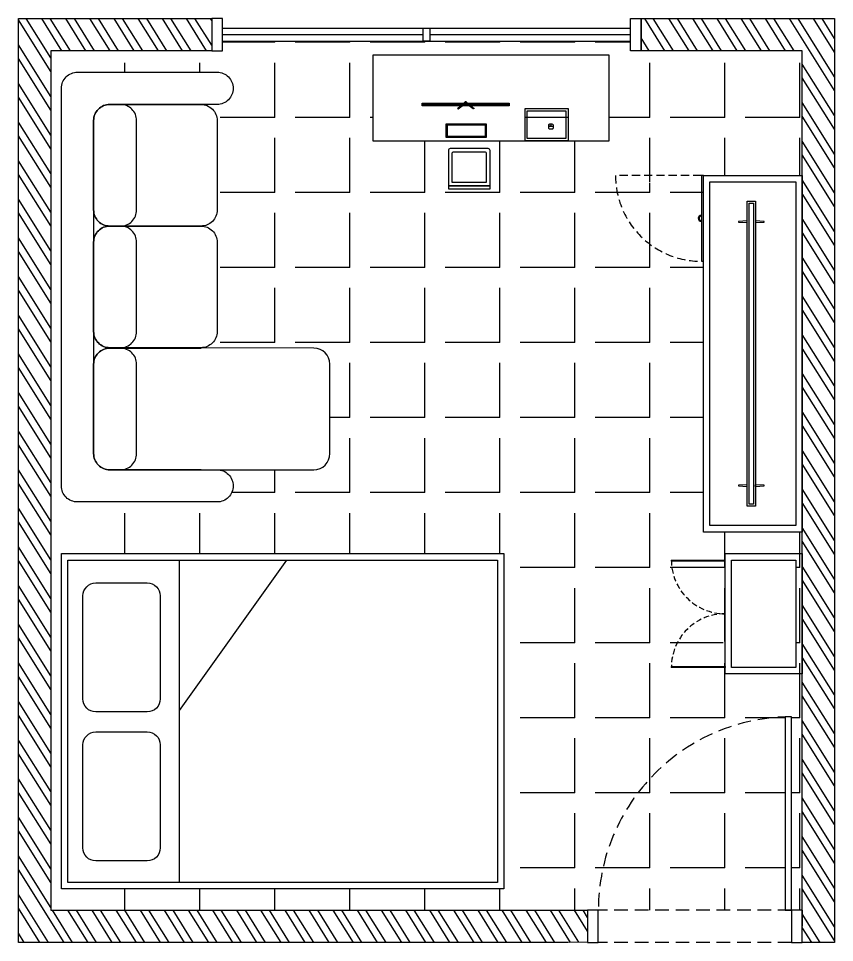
# Model space of a CAD drawing. Header units: centimetres. Extents: x 2919 to 3836, y 3691 to 4730.
# Drawn here: x 2918.9 to 3298.9, y 3748.1 to 4178.1 of the extents above; entities that cross this region are included whole.
import ezdxf

# ---------------------------------------------------------------- set-up
doc = ezdxf.new("R2010")
doc.units = ezdxf.units.CM
doc.linetypes.add('DASHED', pattern=[19.05, 12.7, -6.35])
doc.linetypes.add('DASHED2', pattern=[9.525, 6.35, -3.175])
for name, color, linetype in [('Duvar', 146, 'Continuous'), ('Hatch', 253, 'Continuous'), ('Kapı', 228, 'Continuous'), ('Pencere', 228, 'Continuous'), ('Tefriş', 7, 'Continuous')]:
    doc.layers.add(name, color=color, linetype=linetype)

# ---------------------------------------------------------------- blocks, each defined once
blk = doc.blocks.new('Pencere_2m')
at = {"layer": 'Pencere'}
for p, q in [((0, 10.5), (190, 10.5)), ((0, 7.5), (93.5, 7.5)), ((0, 4.5), (190, 4.5)), ((96.5, 7.5), (190, 7.5))]:
    blk.add_line(p, q, dxfattribs=at)
for points in [[(-5, 0), (0, 0), (0, 15), (-5, 15)], [(195, 0), (190, 0), (190, 15), (195, 15)]]:
    blk.add_lwpolyline(points, close=True, dxfattribs=at)
for points in [[(93.5, 7.5), (93.5, 10.5), (96.5, 10.5), (96.5, 7.5)], [(96.5, 7.5), (96.5, 4.5), (93.5, 4.5), (93.5, 7.5)]]:
    blk.add_lwpolyline(points, dxfattribs=at)
blk = doc.blocks.new('Kapı_YatakOdası')
at = {"layer": 'Kapı'}
for p, q in [((-4.99, 105.02), (-7.99, 105.02)), ((-7.99, 105.02), (-7.99, 15.02)), ((-4.99, 15.02), (-4.99, 105.02)), ((-7.99, 15.02), (-4.99, 15.02)), ((-4.99, 0.02), (-4.99, 0.02))]:
    blk.add_line(p, q, dxfattribs=at)
at = {"layer": 'Kapı', "linetype": 'DASHED', "ltscale": 0.5}
for p, q in [((-4.99, 15.02), (-94.99, 15.02)), ((-4.99, 0.02), (-94.99, 0.02))]:
    blk.add_line(p, q, dxfattribs=at)
at = {"layer": 'Kapı'}
for points in [[(-94.99, 15.02), (-99.99, 15.02), (-99.99, 0.02), (-94.99, 0.02)], [(0.01, 15.02), (-4.99, 15.02), (-4.99, 0.02), (0, 0)]]:
    blk.add_lwpolyline(points, close=True, dxfattribs=at)
at = {"layer": 'Kapı', "linetype": 'DASHED', "ltscale": 0.5}
blk.add_arc((-4.99, 15.02), 90, 90, 180, dxfattribs=at)
blk = doc.blocks.new('Yatak_2Kişilik')
at = {"layer": 'Tefriş'}
blk.add_line((83, 151), (153, 101), dxfattribs=at)
for points in [[(0, 206), (156, 206), (156, 0), (0, 0)], [(3, 203), (153, 203), (153, 3), (3, 3)], [(153, 3), (3, 3), (3, 151), (153, 151)]]:
    blk.add_lwpolyline(points, close=True, dxfattribs=at)
for points in [[(19, 196), (67, 196, -0.414214), (73, 190), (73, 166, -0.414214), (67, 160), (19, 160, -0.414214), (13, 166), (13, 190, -0.414214)], [(88.33, 196), (136.33, 196, -0.414214), (142.33, 190), (142.33, 166, -0.414214), (136.33, 160), (88.33, 160, -0.414214), (82.33, 166), (82.33, 190, -0.414214)]]:
    blk.add_lwpolyline(points, format="xyb", close=True, dxfattribs=at)
blk = doc.blocks.new('L_Koltuk')
at = {"layer": 'Tefriş'}
for p, q in [((117.52, 64.12), (65, 64.3)), ((125, 15), (125, 56.62)), ((65, 7.5), (117.5, 7.5))]:
    blk.add_line(p, q, dxfattribs=at)
for points in [[(0, 0), (0, 185, -0.414214), (7.5, 192.5), (72.5, 192.5, -0.414214), (80, 185), (80, 185, -0.414214), (72.5, 177.5), (22.5, 177.5, 0.414214), (15, 170), (15, 15, 0.414214), (22.5, 7.5), (72.5, 7.5, -0.414214), (80, 0), (80, 0, -0.414214), (72.5, -7.5), (7.5, -7.5, -0.414214)], [(65, 120.9), (22.5, 120.9, -0.414214), (15, 128.4), (15, 170, -0.414214), (22.5, 177.5), (65, 177.5, -0.414214), (72.5, 170), (72.5, 128.4, -0.414214)], [(22.5, 120.9), (27.5, 120.9, 0.414214), (35, 128.4), (35, 170, 0.414214), (27.5, 177.5), (22.5, 177.5, 0.414214), (15, 170), (15, 128.4, 0.414214)], [(65, 64.3), (22.5, 64.3, -0.414214), (15, 71.8), (15, 113.4, -0.414214), (22.5, 120.9), (65, 120.9, -0.414214), (72.5, 113.4), (72.5, 71.8, -0.414214)], [(22.5, 64.3), (27.5, 64.3, 0.414214), (35, 71.8), (35, 113.4, 0.414214), (27.5, 120.9), (22.5, 120.9, 0.414214), (15, 113.4), (15, 71.8, 0.414214)], [(22.5, 7.5), (27.5, 7.5, 0.414214), (35, 15), (35, 56.6, 0.414214), (27.5, 64.1), (22.5, 64.1, 0.414214), (15, 56.6), (15, 15, 0.414214)]]:
    blk.add_lwpolyline(points, format="xyb", close=True, dxfattribs=at)
blk.add_lwpolyline([(65, 7.5), (22.5, 7.5, -0.414214), (15, 15), (15, 56.6, -0.414214), (22.5, 64.1), (65, 64.1)], format="xyb", dxfattribs=at)
for centre, start, end in [((117.5, 56.62), 0, 89.809), ((117.5, 15), 270, 0)]:
    blk.add_arc(centre, 7.5, start, end, dxfattribs=at)
blk = doc.blocks.new('Televizyon140cm')
at = {"layer": 'Tefriş'}
for p, q in [((-7.99, 132.54), (-8, 132.23)), ((-8, 132.23), (-4.01, 132)), ((-4, 132.76), (-7.99, 132.54)), ((-0.01, 132), (3.99, 132.22)), ((3.99, 132.53), (0, 132.76)), ((3.99, 132.22), (3.99, 132.53)), ((-7.99, 9.78), (-8, 9.47)), ((-8, 9.47), (-4.01, 9.24)), ((-4, 10), (-7.99, 9.78)), ((-4.01, 9.24), (-4, 10)), ((-4, 0), (-4, 10)), ((-0.01, 9.24), (0, 10)), ((-0.01, 9.24), (3.99, 9.46)), ((3.99, 9.77), (0, 10)), ((3.99, 9.46), (3.99, 9.77))]:
    blk.add_line(p, q, dxfattribs=at)
for points in [[(0, 0), (-4, 0), (-4, 142), (0, 142)], [(-1, 1), (-3, 1), (-3, 141), (-1, 141)]]:
    blk.add_lwpolyline(points, close=True, dxfattribs=at)
blk = doc.blocks.new('Dolap_inceuzun')
at = {"layer": 'Tefriş'}
for p, q in [((-36, 28), (-36, 56)), ((-61, 53), (-36, 53)), ((-36, 52.5), (-61, 52.5)), ((-36, 3), (-36, 28)), ((-61, 3.5), (-36, 3.5)), ((-36, 3), (-61, 3)), ((-36, 3.5), (-36, 3))]:
    blk.add_line(p, q, dxfattribs=at)
for points in [[(-36, 56), (0, 56), (0, 0), (-36, 0)], [(-33, 53), (-3, 53), (-3, 3), (-33, 3)]]:
    blk.add_lwpolyline(points, close=True, dxfattribs=at)
at = {"layer": 'Tefriş', "linetype": 'DASHED2', "ltscale": 0.4}
for centre, start, end in [((-36, 53), 180, 270), ((-36, 3), 90, 180)]:
    blk.add_arc(centre, 25, start, end, dxfattribs=at)
blk = doc.blocks.new('Ünite_tekkapak')
at = {"linetype": 'DASHED', "ltscale": 0.3}
blk.add_line((-46.99, 165.99), (-86.99, 165.99), dxfattribs=at)
blk.add_lwpolyline([(-45.99, 165.99), (-46.99, 165.99), (-46.99, 125.99), (-45.99, 125.99)], close=True)
blk.add_arc((-46.99, 165.99), 40, 180, 270, dxfattribs=at)
at = {"layer": 'Tefriş'}
blk.add_line((-45.99, 162.49), (-45.99, 162.99), dxfattribs=at)
for points in [[(0.01, -0.01), (-45.99, -0.01), (-45.99, 165.99), (0.01, 165.99)], [(-2.99, 2.99), (-42.99, 2.99), (-42.99, 162.99), (-2.99, 162.99)]]:
    blk.add_lwpolyline(points, close=True, dxfattribs=at)
for radius in [1.5, 1.06]:
    blk.add_arc((-46.99, 146), radius, 90, 270, dxfattribs=at)
blk = doc.blocks.new('Mouse')
at = {"layer": 'Tefriş'}
blk.add_lwpolyline([(0.5, 2), (0.5, 0.5, -0.414214), (0, 0), (-1, 0, -0.414214), (-1.5, 0.5), (-1.5, 2, -0.414214), (-1, 2.5), (0, 2.5, -0.414214)], format="xyb", close=True, dxfattribs=at)
blk.add_lwpolyline([(-0.5, 2.5), (-0.5, 1.5), (-1.5, 1.5), (0.5, 1.5)], dxfattribs=at)
blk = doc.blocks.new('Mousepad')
at = {"layer": 'Tefriş'}
for points in [[(20, -15), (0, -15), (0, 0), (20, 0)], [(19, -14), (1, -14), (1, -1), (19, -1)]]:
    blk.add_lwpolyline(points, close=True, dxfattribs=at)
blk = doc.blocks.new('Monitör')
at = {"layer": 'Tefriş'}
for p, q in [((19.9, 0.36), (19.47, 0)), ((20.31, 0), (19.9, 0.36)), ((20.31, 0), (20.72, 0.36)), ((20.72, 0.36), (21.15, 0)), ((17.92, -1.3), (16.42, -2.56)), ((16.42, -2.56), (16.83, -2.71)), ((16.83, -2.71), (18.64, -1.3)), ((23.79, -2.71), (21.98, -1.3)), ((22.7, -1.3), (24.2, -2.56)), ((24.2, -2.56), (23.79, -2.71))]:
    blk.add_line(p, q, dxfattribs=at)
for points in [[(0, 0), (40.6, 0), (40.6, -1.3), (0, -1.3)], [(0.3, -0.3), (40.3, -0.3), (40.3, -1), (0.3, -1)]]:
    blk.add_lwpolyline(points, close=True, dxfattribs=at)
for radius in [0.544, 0.37]:
    blk.add_arc((20.31, 0), radius, 41.17, 138.83, dxfattribs=at)
blk = doc.blocks.new('klavye')
at = {"layer": 'Tefriş'}
for points in [[(-18.57, 6.44), (0, 6.44), (0, 0), (-18.57, 0)], [(-18.07, 5.94), (-0.5, 5.94), (-0.5, 0.5), (-18.07, 0.5)]]:
    blk.add_lwpolyline(points, close=True, dxfattribs=at)
blk = doc.blocks.new('Masa')
at = {"layer": 'Tefriş'}
blk.add_lwpolyline([(-113, 33), (-113, -7), (-3, -7), (-3, 33)], close=True, dxfattribs=at)
blk = doc.blocks.new('Sandalye')
at = {"layer": 'Tefriş'}
for points in [[(0.79, 19.05), (18.26, 19.05, -0.414214), (19.05, 18.26), (19.05, 1.59), (0, 1.59), (0, 18.26, -0.414214)], [(2.38, 17.47), (16.67, 17.47, -0.414214), (17.47, 16.67), (17.47, 3.18), (1.59, 3.18), (1.59, 16.67, -0.414214)]]:
    blk.add_lwpolyline(points, format="xyb", close=True, dxfattribs=at)
blk.add_lwpolyline([(0, 1.59), (19.05, 1.59), (19.05, 0), (0, 0)], close=True, dxfattribs=at)

msp = doc.modelspace()

# ---------------------------------------------------------------- hatches: boundary and pattern name
at = {"layer": 'Hatch', "true_color": 0xffffff, "transparency": 33554556}
h = msp.add_hatch(dxfattribs=at)
h.set_pattern_fill('STEEL', scale=3, angle=77)
h.set_pattern_definition([(122, (-0.192, -24.045), (-8.077658, -5.047481), []), (122, (-4.833, -22.974), (-8.077658, -5.047481), [])])
h.paths.add_polyline_path([(2918.918, 3748.065), (3174.704, 3748.065), (3183.914, 3748.267), (3183.914, 3763.065), (3174.704, 3763.065), (2933.918, 3763.065), (2933.918, 4163.065), (3008.918, 4163.065), (3008.918, 4178.065), (2918.918, 4178.065)])
h.paths.add_polyline_path([(3298.918, 4178.065), (3208.918, 4178.065), (3208.918, 4163.065), (3283.918, 4163.065), (3283.918, 3763.065), (3283.918, 3748.065), (3298.918, 3748.065)])
at = {"layer": 'Hatch', "transparency": 33554687}
h = msp.add_hatch(dxfattribs=at)
h.set_pattern_fill('ANGLE', color=256, scale=5, angle=90)
h.set_pattern_definition([(90, (-0.192, -24.045), (-34.925, 2e-15), [25.4, -9.525]), (180, (-0.192, -24.045), (-4e-15, -34.925), [25.4, -9.525])])
h.paths.add_polyline_path([(3237.918, 4052.066, -0.4142136), (3187.918, 4102.066), (3237.918, 4102.066), (3237.918, 4105.066), (3283.918, 4105.066), (3283.918, 4163.065), (3208.918, 4163.065), (3203.918, 4163.065), (3203.918, 4167.565), (3013.918, 4167.565), (3013.918, 4163.065), (3008.918, 4163.065), (2933.918, 4163.065), (2933.918, 3763.065), (3174.704, 3763.065), (3183.914, 3763.065), (3183.925, 3763.065), (3183.925, 3763.087), (3188.925, 3763.087, -0.404482), (3275.925, 3853.037), (3275.925, 3853.087), (3278.925, 3853.087), (3278.925, 3763.087), (3283.918, 3763.087), (3283.918, 3873.066), (3247.918, 3873.066), (3247.918, 3876.066), (3222.918, 3876.066, -0.4142136), (3247.918, 3901.066, -0.4142136), (3222.918, 3926.066), (3247.918, 3926.066), (3247.918, 3929.066), (3283.918, 3929.066), (3283.918, 3939.066), (3237.918, 3939.066)])
h.paths.add_polyline_path([(3138.337, 4098.594), (3119.284, 4098.594), (3119.284, 4100.182), (3119.284, 4116.853, -0.4142136), (3120.078, 4117.647), (3137.543, 4117.647, -0.4142136), (3138.337, 4116.853), (3138.337, 4100.182)], flags=16)
h.paths.add_polyline_path([(3136.749, 4101.77), (3120.872, 4101.77), (3120.872, 4115.266, -0.4142136), (3121.665, 4116.059), (3135.955, 4116.059, -0.4142136), (3136.749, 4115.266)], flags=0)
h.paths.add_polyline_path([(3083.917, 4121.152), (3083.917, 4161.152), (3193.917, 4161.152), (3193.917, 4121.152)], flags=16)
h.paths.add_polyline_path([(3154.826, 4121.152), (3154.826, 4136.152), (3174.826, 4136.152), (3174.826, 4121.152)], flags=16)
h.paths.add_polyline_path([(3063.918, 4017.19), (3063.918, 3975.565, -0.4142136), (3056.418, 3968.065), (3011.418, 3968.065, -0.4142136), (3018.918, 3960.565, -0.4142136), (3011.418, 3953.065), (2946.418, 3953.065, -0.4142136), (2938.918, 3960.565), (2938.918, 4145.565, -0.4142136), (2946.418, 4153.065), (3011.418, 4153.065, -0.4142136), (3018.918, 4145.565, -0.4142136), (3011.418, 4138.065), (3003.918, 4138.065, -0.4142136), (3011.418, 4130.565), (3011.418, 4088.965, -0.4142136), (3003.918, 4081.465, -0.4142136), (3011.418, 4073.965), (3011.418, 4032.365, -0.4142136), (3003.918, 4024.865), (3056.443, 4024.69, -0.4132376)], flags=16)
h.paths.add_polyline_path([(3155.826, 4122.152), (3155.826, 4135.152), (3173.826, 4135.152), (3173.826, 4122.152)], flags=0)
h.paths.add_polyline_path([(3136.692, 4122.652), (3118.118, 4122.652), (3118.118, 4129.092), (3136.692, 4129.092)], flags=0)
h.paths.add_polyline_path([(3136.192, 4123.152), (3118.618, 4123.152), (3118.618, 4128.592), (3136.192, 4128.592)], flags=0)
h.paths.add_polyline_path([(3144.918, 3929.069), (3144.918, 3773.069), (2938.918, 3773.069), (2938.918, 3929.069)], flags=16)
h.paths.add_polyline_path([(3141.918, 3926.069), (3141.918, 3776.069), (2941.918, 3776.069), (2941.918, 3926.069)], flags=0)
h.paths.add_polyline_path([(3141.918, 3926.069), (3141.918, 3776.069), (2993.918, 3776.069), (2993.918, 3926.069)], flags=0)
h.paths.add_polyline_path([(3003.918, 4024.665), (2966.418, 4024.665, -0.4142136), (2973.918, 4017.165), (2973.918, 3975.565, -0.4142136), (2966.418, 3968.065), (2961.418, 3968.065, -0.4142136), (2953.918, 3975.565), (2953.918, 4017.165, -0.4221515), (2961.418, 4024.865, -0.4142136), (2953.918, 4032.365), (2953.918, 4073.965, -0.4142136), (2961.418, 4081.465, -0.4142136), (2953.918, 4088.965), (2953.918, 4130.565, -0.4142136), (2961.418, 4138.065), (2966.418, 4138.065, -0.4142136), (2973.918, 4130.565), (2973.918, 4088.965, -0.4142136), (2966.418, 4081.465, -0.4142136), (2973.918, 4073.965), (2973.918, 4032.365, -0.4142136), (2966.418, 4024.865)], flags=0)
h.paths.add_polyline_path([(2984.918, 3909.4), (2984.918, 3861.4, -0.4142136), (2978.918, 3855.4), (2954.918, 3855.4, -0.4142136), (2948.918, 3861.4), (2948.918, 3909.4, -0.4142136), (2954.918, 3915.4), (2978.918, 3915.4, -0.4142136)], flags=0)
h.paths.add_polyline_path([(2984.918, 3840.069), (2984.918, 3792.069, -0.4142136), (2978.918, 3786.069), (2954.918, 3786.069, -0.4142136), (2948.918, 3792.069), (2948.918, 3840.069, -0.4142136), (2954.918, 3846.069), (2978.918, 3846.069, -0.4142136)], flags=0)
h.paths.add_polyline_path([(3275.925, 3853.037, 0.404482), (3188.925, 3763.087), (3275.925, 3763.087)], flags=17)
h.paths.add_polyline_path([(3247.918, 3886.031, -1), (3247.918, 3888.101), (3247.918, 3901.066, 0.4083674), (3222.923, 3876.566), (3247.918, 3876.566)], flags=16)
h.paths.add_polyline_path([(3283.918, 3929.066), (3247.918, 3929.066), (3247.918, 3925.566), (3222.923, 3925.566, 0.4083674), (3247.918, 3901.066), (3247.918, 3888.101), (3247.918, 3876.066), (3247.918, 3873.066), (3283.918, 3873.066)], flags=17)
h.paths.add_polyline_path([(3250.918, 3926.066), (3280.918, 3926.066), (3280.918, 3876.066), (3250.918, 3876.066)], flags=16)
h.paths.add_polyline_path([(3237.918, 4101.566), (3187.921, 4101.566, 0.4112876), (3237.918, 4052.066), (3237.918, 4058.396, -1), (3237.918, 4061.396)], flags=17)

# ---------------------------------------------------------------- linework, layer by layer
at = {"layer": 'Duvar'}
for points in [[(3174.704, 3763.065), (3183.914, 3763.065), (3183.914, 3748.267), (3174.704, 3748.065), (2918.918, 3748.065), (2918.918, 4178.065), (3008.918, 4178.065), (3008.918, 4163.065), (2933.918, 4163.065), (2933.918, 3763.065)], [(3283.918, 3763.065), (3283.918, 4163.065), (3208.918, 4163.065), (3208.918, 4178.065), (3298.918, 4178.065), (3298.918, 3748.065), (3283.918, 3748.065)]]:
    msp.add_lwpolyline(points, close=True, dxfattribs=at)

# ---------------------------------------------------------------- block references
for name, p in [('Pencere_2m', (3013.918, 4163.065)), ('Kapı_YatakOdası', (3283.918, 3748.065))]:
    msp.add_blockref(name, p, dxfattribs=at)
at = {"layer": 'Tefriş'}
for name, p in [('Masa', (3196.917, 4128.062)), ('L_Koltuk', (2938.918, 3960.565)), ('Monitör', (3106.88, 4138.731)), ('Mousepad', (3154.826, 4136.152)), ('klavye', (3136.692, 4122.652)), ('Sandalye', (3119.284, 4098.594)), ('Ünite_tekkapak', (3283.907, 3939.074)), ('Televizyon140cm', (3262.171, 3951.066)), ('Dolap_inceuzun', (3283.918, 3873.066))]:
    msp.add_blockref(name, p, dxfattribs=at)
at = {"layer": 'Tefriş', "lineweight": 0}
msp.add_blockref('Mouse', (3167.351, 4126.496), dxfattribs=at)
at = {"layer": 'Tefriş', "rotation": 90}
msp.add_blockref('Yatak_2Kişilik', (3144.918, 3773.069), dxfattribs=at)

doc.saveas('drawing.dxf')
